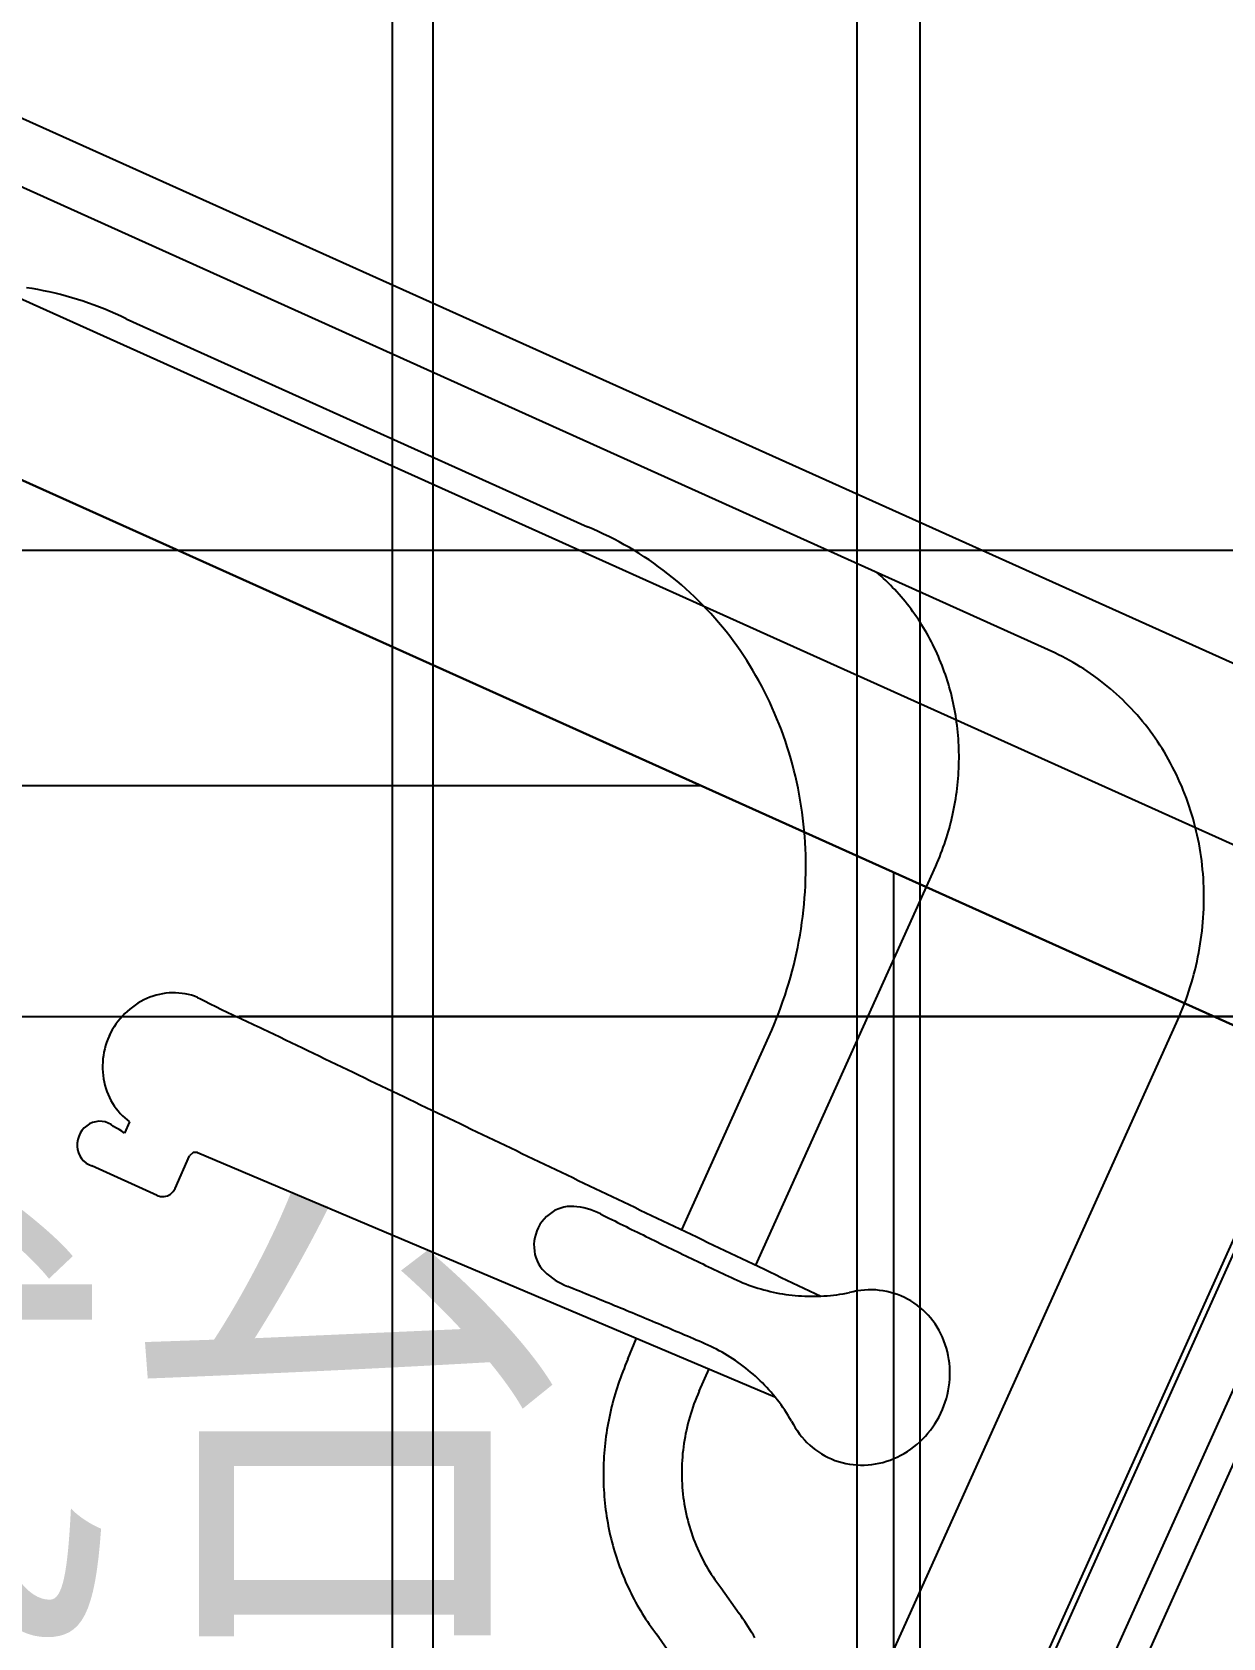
# Model space of a CAD drawing. Header units: metres. Extents: x 10861 to 26950, y 7268 to 22901.
# Drawn here: x 19645 to 20024, y 11164 to 11675 of the extents above; entities that cross this region are included whole.
import ezdxf

# ---------------------------------------------------------------- set-up
doc = ezdxf.new("R2010")
doc.units = ezdxf.units.M

msp = doc.modelspace()

# ---------------------------------------------------------------- linework, layer by layer
at = {"layer": 'GLID'}
for p, q in [((19759.46, 10010), (19759.46, 22205)), ((19759.46, 10010), (19759.46, 22205)), ((19759.46, 10010), (19759.46, 22205)), ((19772.49, 9858.33), (19772.49, 22205)), ((19772.49, 9858.33), (19772.49, 22205)), ((19772.49, 9858.33), (19772.49, 22205)), ((19907.48, 10010), (19907.48, 22205.01)), ((19907.48, 10010), (19907.48, 22205.01)), ((19907.48, 10010), (19907.48, 22205.01)), ((19927.51, 9858.33), (19927.51, 22205.01)), ((19927.51, 9858.33), (19927.51, 22205.01)), ((19927.51, 9858.33), (19927.51, 22205.01)), ((13514.73, 11510), (24358.08, 11510)), ((13514.73, 11510), (24358.08, 11510)), ((13514.73, 11510), (24358.08, 11510)), ((13514.73, 11361.57), (24358.08, 11361.57)), ((13514.73, 11361.57), (24358.08, 11361.57)), ((13514.73, 11361.57), (24358.08, 11361.57))]:
    msp.add_line(p, q, dxfattribs=at)
at = {"layer": 'カタログ部品(厨房設備)_2F'}
for p, q in [((19734.56, 10640.84), (20658.74, 12692.06)), ((19752.16, 10632.69), (20676.97, 12683.84)), ((19970.38, 11477.33), (19630.87, 11630.41)), ((19644.74, 11593.31), (19642.9, 11593.61)), ((19646.57, 11592.99), (19644.74, 11593.31)), ((19648.4, 11592.64), (19646.57, 11592.99)), ((19650.22, 11592.25), (19648.4, 11592.64)), ((19652.03, 11591.84), (19650.22, 11592.25)), ((19653.83, 11591.39), (19652.03, 11591.84)), ((19655.63, 11590.91), (19653.83, 11591.39)), ((19657.41, 11590.41), (19655.63, 11590.91)), ((19659.19, 11589.87), (19657.41, 11590.41)), ((19660.95, 11589.3), (19659.19, 11589.87)), ((19662.71, 11588.7), (19660.95, 11589.3)), ((19664.45, 11588.08), (19662.71, 11588.7)), ((19666.19, 11587.42), (19664.45, 11588.08)), ((19667.91, 11586.73), (19666.19, 11587.42)), ((19669.62, 11586.01), (19667.91, 11586.73)), ((19671.32, 11585.27), (19669.62, 11586.01)), ((19673, 11584.49), (19671.32, 11585.27)), ((19674.67, 11583.69), (19673, 11584.49)), ((19674.67, 11583.69), (19821.64, 11517.43)), ((19823.35, 11516.71), (19821.64, 11517.43)), ((19825.04, 11515.96), (19823.35, 11516.71)), ((19826.72, 11515.18), (19825.04, 11515.96)), ((19828.39, 11514.37), (19826.72, 11515.18)), ((19830.05, 11513.54), (19828.39, 11514.37)), ((19831.69, 11512.67), (19830.05, 11513.54)), ((19833.31, 11511.78), (19831.69, 11512.67)), ((19834.93, 11510.86), (19833.31, 11511.78)), ((19836.52, 11509.91), (19834.93, 11510.86)), ((19838.1, 11508.94), (19836.52, 11509.91)), ((19839.66, 11507.94), (19838.1, 11508.94)), ((19841.21, 11506.91), (19839.66, 11507.94)), ((19842.74, 11505.85), (19841.21, 11506.91)), ((19844.25, 11504.77), (19842.74, 11505.85)), ((19845.74, 11503.66), (19844.25, 11504.77)), ((19847.21, 11502.53), (19845.74, 11503.66)), ((19848.67, 11501.37), (19847.21, 11502.53)), ((19850.11, 11500.18), (19848.67, 11501.37)), ((19851.52, 11498.97), (19850.11, 11500.18)), ((19852.92, 11497.74), (19851.52, 11498.97)), ((19914.38, 11502.38), (19913.62, 11503.04)), ((19915.13, 11501.71), (19914.38, 11502.38)), ((19915.87, 11501.03), (19915.13, 11501.71)), ((19916.6, 11500.34), (19915.87, 11501.03)), ((19917.33, 11499.64), (19916.6, 11500.34)), ((19918.04, 11498.93), (19917.33, 11499.64)), ((19918.74, 11498.2), (19918.04, 11498.93)), ((19919.44, 11497.47), (19918.74, 11498.2)), ((19854.3, 11496.48), (19852.92, 11497.74)), ((19855.65, 11495.19), (19854.3, 11496.48)), ((19856.99, 11493.89), (19855.65, 11495.19)), ((19858.3, 11492.56), (19856.99, 11493.89)), ((19920.12, 11496.73), (19919.44, 11497.47)), ((19920.8, 11495.97), (19920.12, 11496.73)), ((19921.46, 11495.21), (19920.8, 11495.97)), ((19922.12, 11494.44), (19921.46, 11495.21)), ((19922.76, 11493.66), (19922.12, 11494.44)), ((19923.39, 11492.86), (19922.76, 11493.66)), ((19859.59, 11491.2), (19858.3, 11492.56)), ((19860.86, 11489.83), (19859.59, 11491.2)), ((19862.11, 11488.43), (19860.86, 11489.83)), ((19863.34, 11487.01), (19862.11, 11488.43)), ((19924.02, 11492.06), (19923.39, 11492.86)), ((19924.63, 11491.25), (19924.02, 11492.06)), ((19925.23, 11490.43), (19924.63, 11491.25)), ((19925.82, 11489.6), (19925.23, 11490.43)), ((19926.4, 11488.77), (19925.82, 11489.6)), ((19926.97, 11487.92), (19926.4, 11488.77)), ((19927.53, 11487.07), (19926.97, 11487.92)), ((19864.54, 11485.57), (19863.34, 11487.01)), ((19865.72, 11484.11), (19864.54, 11485.57)), ((19866.87, 11482.62), (19865.72, 11484.11)), ((19928.08, 11486.21), (19927.53, 11487.07)), ((19928.61, 11485.34), (19928.08, 11486.21)), ((19929.14, 11484.46), (19928.61, 11485.34)), ((19929.65, 11483.57), (19929.14, 11484.46)), ((19930.15, 11482.68), (19929.65, 11483.57)), ((19930.64, 11481.78), (19930.15, 11482.68)), ((19868, 11481.12), (19866.87, 11482.62)), ((19869.11, 11479.6), (19868, 11481.12)), ((19870.2, 11478.05), (19869.11, 11479.6)), ((19871.25, 11476.49), (19870.2, 11478.05)), ((19931.12, 11480.87), (19930.64, 11481.78)), ((19931.58, 11479.96), (19931.12, 11480.87)), ((19932.03, 11479.03), (19931.58, 11479.96)), ((19932.48, 11478.1), (19932.03, 11479.03)), ((19932.9, 11477.17), (19932.48, 11478.1)), ((19872.29, 11474.91), (19871.25, 11476.49)), ((19873.3, 11473.31), (19872.29, 11474.91)), ((19874.28, 11471.69), (19873.3, 11473.31)), ((19933.32, 11476.23), (19932.9, 11477.17)), ((19933.73, 11475.28), (19933.32, 11476.23)), ((19934.12, 11474.32), (19933.73, 11475.28)), ((19934.5, 11473.36), (19934.12, 11474.32)), ((19934.87, 11472.39), (19934.5, 11473.36)), ((19971.57, 11476.76), (19970.38, 11477.33)), ((19972.75, 11476.17), (19971.57, 11476.76)), ((19973.92, 11475.56), (19972.75, 11476.17)), ((19975.08, 11474.93), (19973.92, 11475.56)), ((19976.22, 11474.29), (19975.08, 11474.93)), ((19977.36, 11473.62), (19976.22, 11474.29)), ((19978.49, 11472.93), (19977.36, 11473.62)), ((19979.6, 11472.23), (19978.49, 11472.93)), ((19875.23, 11470.05), (19874.28, 11471.69)), ((19876.17, 11468.4), (19875.23, 11470.05)), ((19877.07, 11466.73), (19876.17, 11468.4)), ((19935.22, 11471.42), (19934.87, 11472.39)), ((19935.56, 11470.44), (19935.22, 11471.42)), ((19935.89, 11469.46), (19935.56, 11470.44)), ((19936.21, 11468.47), (19935.89, 11469.46)), ((19936.52, 11467.48), (19936.21, 11468.47)), ((19936.81, 11466.48), (19936.52, 11467.48)), ((19980.71, 11471.51), (19979.6, 11472.23)), ((19981.8, 11470.77), (19980.71, 11471.51)), ((19982.88, 11470.01), (19981.8, 11470.77)), ((19983.95, 11469.23), (19982.88, 11470.01)), ((19985, 11468.43), (19983.95, 11469.23)), ((19986.05, 11467.62), (19985, 11468.43)), ((19987.08, 11466.79), (19986.05, 11467.62)), ((19877.95, 11465.04), (19877.07, 11466.73)), ((19878.8, 11463.34), (19877.95, 11465.04)), ((19879.62, 11461.62), (19878.8, 11463.34)), ((19937.09, 11465.48), (19936.81, 11466.48)), ((19937.35, 11464.47), (19937.09, 11465.48)), ((19937.6, 11463.46), (19937.35, 11464.47)), ((19937.84, 11462.44), (19937.6, 11463.46)), ((19938.07, 11461.42), (19937.84, 11462.44)), ((19988.09, 11465.94), (19987.08, 11466.79)), ((19989.1, 11465.08), (19988.09, 11465.94)), ((19990.09, 11464.19), (19989.1, 11465.08)), ((19991.06, 11463.3), (19990.09, 11464.19)), ((19992.02, 11462.38), (19991.06, 11463.3)), ((19992.97, 11461.45), (19992.02, 11462.38)), ((19880.42, 11459.89), (19879.62, 11461.62)), ((19881.19, 11458.14), (19880.42, 11459.89)), ((19881.94, 11456.38), (19881.19, 11458.14)), ((19938.28, 11460.4), (19938.07, 11461.42)), ((19938.48, 11459.37), (19938.28, 11460.4)), ((19938.67, 11458.34), (19938.48, 11459.37)), ((19938.85, 11457.31), (19938.67, 11458.34)), ((19939.01, 11456.27), (19938.85, 11457.31)), ((19993.9, 11460.5), (19992.97, 11461.45)), ((19994.82, 11459.54), (19993.9, 11460.5)), ((19995.72, 11458.56), (19994.82, 11459.54)), ((19996.61, 11457.57), (19995.72, 11458.56)), ((19997.48, 11456.56), (19996.61, 11457.57)), ((19882.65, 11454.61), (19881.94, 11456.38)), ((19883.34, 11452.82), (19882.65, 11454.61)), ((19884, 11451.02), (19883.34, 11452.82)), ((19939.15, 11455.23), (19939.01, 11456.27)), ((19939.29, 11454.19), (19939.15, 11455.23)), ((19939.41, 11453.14), (19939.29, 11454.19)), ((19939.52, 11452.1), (19939.41, 11453.14)), ((19939.61, 11451.05), (19939.52, 11452.1)), ((19998.33, 11455.53), (19997.48, 11456.56)), ((19999.17, 11454.49), (19998.33, 11455.53)), ((19999.99, 11453.44), (19999.17, 11454.49)), ((20000.8, 11452.37), (19999.99, 11453.44)), ((20001.59, 11451.29), (20000.8, 11452.37)), ((19884.63, 11449.2), (19884, 11451.02)), ((19885.23, 11447.38), (19884.63, 11449.2)), ((19885.8, 11445.54), (19885.23, 11447.38)), ((19939.69, 11450), (19939.61, 11451.05)), ((19939.76, 11448.94), (19939.69, 11450)), ((19939.81, 11447.89), (19939.76, 11448.94)), ((19939.85, 11446.83), (19939.81, 11447.89)), ((20002.36, 11450.2), (20001.59, 11451.29)), ((20003.12, 11449.09), (20002.36, 11450.2)), ((20003.86, 11447.97), (20003.12, 11449.09)), ((20004.58, 11446.84), (20003.86, 11447.97)), ((19886.35, 11443.69), (19885.8, 11445.54)), ((19886.86, 11441.83), (19886.35, 11443.69)), ((19887.35, 11439.97), (19886.86, 11441.83)), ((19939.88, 11445.78), (19939.85, 11446.83)), ((19939.86, 11441.54), (19939.88, 11442.6)), ((19939.9, 11444.72), (19939.88, 11445.78)), ((19939.88, 11442.6), (19939.9, 11443.66)), ((19939.9, 11443.66), (19939.9, 11444.72)), ((20005.29, 11445.69), (20004.58, 11446.84)), ((20005.97, 11444.53), (20005.29, 11445.69)), ((20006.64, 11443.36), (20005.97, 11444.53)), ((20007.29, 11442.18), (20006.64, 11443.36)), ((20007.93, 11440.99), (20007.29, 11442.18)), ((19887.81, 11438.09), (19887.35, 11439.97)), ((19888.24, 11436.2), (19887.81, 11438.09)), ((19939.52, 11436.24), (19939.62, 11437.3)), ((19939.62, 11437.3), (19939.7, 11438.36)), ((19939.7, 11438.36), (19939.76, 11439.42)), ((19939.76, 11439.42), (19939.82, 11440.48)), ((19939.82, 11440.48), (19939.86, 11441.54)), ((20008.54, 11439.78), (20007.93, 11440.99)), ((20009.14, 11438.57), (20008.54, 11439.78)), ((20009.71, 11437.34), (20009.14, 11438.57)), ((20010.27, 11436.11), (20009.71, 11437.34)), ((19888.64, 11434.31), (19888.24, 11436.2)), ((19889.01, 11432.4), (19888.64, 11434.31)), ((19889.35, 11430.49), (19889.01, 11432.4)), ((19938.86, 11430.96), (19939.02, 11432.01)), ((19939.02, 11432.01), (19939.16, 11433.07)), ((19939.16, 11433.07), (19939.3, 11434.12)), ((19939.3, 11434.12), (19939.42, 11435.18)), ((19939.42, 11435.18), (19939.52, 11436.24)), ((20010.81, 11434.86), (20010.27, 11436.11)), ((20011.33, 11433.6), (20010.81, 11434.86)), ((20011.84, 11432.34), (20011.33, 11433.6)), ((20012.32, 11431.07), (20011.84, 11432.34)), ((19889.66, 11428.57), (19889.35, 11430.49)), ((19889.94, 11426.65), (19889.66, 11428.57)), ((19890.19, 11424.72), (19889.94, 11426.65)), ((19937.86, 11425.71), (19938.09, 11426.76)), ((19938.09, 11426.76), (19938.3, 11427.8)), ((19938.3, 11427.8), (19938.5, 11428.85)), ((19938.5, 11428.85), (19938.69, 11429.9)), ((19938.69, 11429.9), (19938.86, 11430.96)), ((20012.78, 11429.78), (20012.32, 11431.07)), ((20013.23, 11428.49), (20012.78, 11429.78)), ((20013.65, 11427.19), (20013.23, 11428.49)), ((20014.05, 11425.89), (20013.65, 11427.19)), ((19890.41, 11422.78), (19890.19, 11424.72)), ((19890.61, 11420.84), (19890.41, 11422.78)), ((19936.54, 11420.53), (19936.83, 11421.56)), ((19936.83, 11421.56), (19937.11, 11422.59)), ((19937.11, 11422.59), (19937.37, 11423.63)), ((19937.37, 11423.63), (19937.62, 11424.67)), ((19937.62, 11424.67), (19937.86, 11425.71)), ((20014.44, 11424.57), (20014.05, 11425.89)), ((20014.8, 11423.25), (20014.44, 11424.57)), ((20015.15, 11421.92), (20014.8, 11423.25)), ((20015.47, 11420.59), (20015.15, 11421.92)), ((19890.77, 11418.9), (19890.61, 11420.84)), ((19890.9, 11416.95), (19890.77, 11418.9)), ((19891, 11414.99), (19890.9, 11416.95)), ((19934.89, 11415.43), (19935.25, 11416.45)), ((19935.25, 11416.45), (19935.59, 11417.46)), ((19935.59, 11417.46), (19935.92, 11418.48)), ((19935.92, 11418.48), (19936.24, 11419.5)), ((19936.24, 11419.5), (19936.54, 11420.53)), ((20015.78, 11419.25), (20015.47, 11420.59)), ((20016.06, 11417.9), (20015.78, 11419.25)), ((20016.33, 11416.55), (20016.06, 11417.9)), ((20016.57, 11415.19), (20016.33, 11416.55)), ((19891.07, 11413.04), (19891, 11414.99)), ((19891.12, 11411.08), (19891.07, 11413.04)), ((19932.94, 11410.45), (19933.35, 11411.43)), ((19933.35, 11411.43), (19933.76, 11412.43)), ((19933.76, 11412.43), (19934.15, 11413.43)), ((19934.15, 11413.43), (19934.53, 11414.43)), ((19934.53, 11414.43), (19934.89, 11415.43)), ((20016.8, 11413.83), (20016.57, 11415.19)), ((20017, 11412.46), (20016.8, 11413.83)), ((20017.18, 11411.09), (20017, 11412.46)), ((19875.21, 11282.38), (19932.51, 11409.46)), ((19891.06, 11405.19), (19891.11, 11407.15)), ((19891.11, 11407.15), (19891.13, 11409.12)), ((19891.13, 11409.12), (19891.12, 11411.08)), ((19932.51, 11409.46), (19932.94, 11410.45)), ((20017.35, 11409.71), (20017.18, 11411.09)), ((20017.49, 11408.33), (20017.35, 11409.71)), ((20017.61, 11406.95), (20017.49, 11408.33)), ((20017.71, 11405.57), (20017.61, 11406.95)), ((19890.74, 11399.3), (19890.87, 11401.26)), ((19890.87, 11401.26), (19890.98, 11403.22)), ((19890.98, 11403.22), (19891.06, 11405.19)), ((20017.79, 11404.18), (20017.71, 11405.57)), ((20017.85, 11402.79), (20017.79, 11404.18)), ((20017.89, 11401.4), (20017.85, 11402.79)), ((20017.91, 11400), (20017.89, 11401.4)), ((19890.37, 11395.37), (19890.57, 11397.33)), ((19890.57, 11397.33), (19890.74, 11399.3)), ((20017.77, 11394.42), (20017.84, 11395.82)), ((20017.84, 11395.82), (20017.88, 11397.21)), ((20017.88, 11397.21), (20017.9, 11398.61)), ((20017.9, 11398.61), (20017.91, 11400)), ((19889.59, 11389.5), (19889.88, 11391.45)), ((19889.88, 11391.45), (19890.14, 11393.41)), ((19890.14, 11393.41), (19890.37, 11395.37)), ((20017.45, 11390.23), (20017.58, 11391.63)), ((20017.58, 11391.63), (20017.69, 11393.03)), ((20017.69, 11393.03), (20017.77, 11394.42)), ((19888.55, 11383.66), (19888.93, 11385.6)), ((19888.93, 11385.6), (19889.28, 11387.55)), ((19889.28, 11387.55), (19889.59, 11389.5)), ((20016.74, 11384.67), (20016.95, 11386.06)), ((20016.95, 11386.06), (20017.14, 11387.45)), ((20017.14, 11387.45), (20017.31, 11388.84)), ((20017.31, 11388.84), (20017.45, 11390.23)), ((19887.71, 11379.79), (19888.15, 11381.72)), ((19888.15, 11381.72), (19888.55, 11383.66)), ((20015.7, 11379.14), (20015.99, 11380.52)), ((20015.99, 11380.52), (20016.26, 11381.9)), ((20016.26, 11381.9), (20016.51, 11383.28)), ((20016.51, 11383.28), (20016.74, 11384.67)), ((19886.23, 11374.03), (19886.75, 11375.95)), ((19886.75, 11375.95), (19887.25, 11377.86)), ((19887.25, 11377.86), (19887.71, 11379.79)), ((20014.71, 11375.04), (20015.06, 11376.4)), ((20015.06, 11376.4), (20015.39, 11377.77)), ((20015.39, 11377.77), (20015.7, 11379.14)), ((19884.49, 11368.34), (19885.1, 11370.23)), ((19885.1, 11370.23), (19885.68, 11372.13)), ((19885.68, 11372.13), (19886.23, 11374.03)), ((20013.12, 11369.63), (20013.54, 11370.97)), ((20013.54, 11370.97), (20013.95, 11372.32)), ((20013.95, 11372.32), (20014.34, 11373.68)), ((20014.34, 11373.68), (20014.71, 11375.04)), ((19677.54, 11365.21), (19676.67, 11364.59)), ((19678.44, 11365.8), (19677.54, 11365.21)), ((19679.36, 11366.34), (19678.44, 11365.8)), ((19680.31, 11366.83), (19679.36, 11366.34)), ((19681.27, 11367.28), (19680.31, 11366.83)), ((19682.25, 11367.68), (19681.27, 11367.28)), ((19683.24, 11368.03), (19682.25, 11367.68)), ((19684.25, 11368.34), (19683.24, 11368.03)), ((19685.26, 11368.59), (19684.25, 11368.34)), ((19686.29, 11368.79), (19685.26, 11368.59)), ((19687.32, 11368.95), (19686.29, 11368.79)), ((19688.35, 11369.05), (19687.32, 11368.95)), ((19689.39, 11369.1), (19688.35, 11369.05)), ((19690.42, 11369.1), (19689.39, 11369.1)), ((19691.45, 11369.04), (19690.42, 11369.1)), ((19692.47, 11368.94), (19691.45, 11369.04)), ((19693.48, 11368.78), (19692.47, 11368.94)), ((19694.49, 11368.58), (19693.48, 11368.78)), ((19695.48, 11368.32), (19694.49, 11368.58)), ((19696.45, 11368.01), (19695.48, 11368.32)), ((19697.41, 11367.66), (19696.45, 11368.01)), ((19697.41, 11367.66), (19698.31, 11367.2)), ((19698.31, 11367.2), (19699.2, 11366.75)), ((19699.2, 11366.75), (19700.1, 11366.3)), ((19700.1, 11366.3), (19701, 11365.84)), ((19701, 11365.84), (19701.9, 11365.4)), ((19701.9, 11365.4), (19702.8, 11364.95)), ((19883.19, 11364.59), (19883.85, 11366.46)), ((19883.85, 11366.46), (19884.49, 11368.34)), ((20011.2, 11364.32), (20011.71, 11365.64)), ((20011.71, 11365.64), (20012.2, 11366.96)), ((20012.2, 11366.96), (20012.67, 11368.29)), ((20012.67, 11368.29), (20013.12, 11369.63)), ((19672.07, 11360.02), (19671.43, 11359.14)), ((19672.75, 11360.87), (19672.07, 11360.02)), ((19673.47, 11361.69), (19672.75, 11360.87)), ((19674.22, 11362.47), (19673.47, 11361.69)), ((19675.01, 11363.21), (19674.22, 11362.47)), ((19675.82, 11363.92), (19675.01, 11363.21)), ((19676.67, 11364.59), (19675.82, 11363.92)), ((19702.8, 11364.95), (19703.7, 11364.5)), ((19703.7, 11364.5), (19704.6, 11364.06)), ((19704.6, 11364.06), (19705.51, 11363.62)), ((19705.51, 11363.62), (19706.41, 11363.18)), ((19706.41, 11363.18), (19707.31, 11362.74)), ((19707.31, 11362.74), (19708.22, 11362.31)), ((19708.22, 11362.31), (19709.13, 11361.87)), ((19709.13, 11361.87), (19710.03, 11361.44)), ((19710.03, 11361.44), (19710.94, 11361.01)), ((19710.94, 11361.01), (19711.85, 11360.58)), ((19711.85, 11360.58), (19712.76, 11360.16)), ((19712.76, 11360.16), (19713.67, 11359.73)), ((19775.36, 10840.99), (20010.13, 11361.71)), ((19881.03, 11359.04), (19881.77, 11360.88)), ((19881.77, 11360.88), (19882.5, 11362.73)), ((19882.5, 11362.73), (19883.19, 11364.59)), ((20010.13, 11361.71), (20010.68, 11363.01)), ((20010.68, 11363.01), (20011.2, 11364.32)), ((19669.26, 11355.35), (19668.84, 11354.35)), ((19669.12, 11355.41), (19669.11, 11355.42)), ((19669.73, 11356.33), (19669.26, 11355.35)), ((19670.26, 11357.29), (19669.73, 11356.33)), ((19670.82, 11358.23), (19670.26, 11357.29)), ((19671.43, 11359.14), (19670.82, 11358.23)), ((19713.67, 11359.73), (19714.59, 11359.31)), ((19714.59, 11359.31), (19715.5, 11358.89)), ((19715.5, 11358.89), (19716.41, 11358.47)), ((19716.41, 11358.47), (19717.33, 11358.05)), ((19717.33, 11358.05), (19718.24, 11357.64)), ((19718.24, 11357.64), (19720.04, 11356.78)), ((19720.04, 11356.78), (19721.83, 11355.91)), ((19721.83, 11355.91), (19723.62, 11355.05)), ((19723.62, 11355.05), (19725.41, 11354.18)), ((19851.59, 11293.65), (19880.25, 11357.21)), ((19880.25, 11357.21), (19881.03, 11359.04)), ((19667.63, 11350.23), (19667.44, 11349.17)), ((19667.86, 11351.28), (19667.63, 11350.23)), ((19668.14, 11352.32), (19667.86, 11351.28)), ((19668.47, 11353.34), (19668.14, 11352.32)), ((19668.84, 11354.35), (19668.47, 11353.34)), ((19725.41, 11354.18), (19727.21, 11353.32)), ((19727.21, 11353.32), (19729, 11352.46)), ((19729, 11352.46), (19730.79, 11351.6)), ((19730.79, 11351.6), (19732.58, 11350.73)), ((19732.58, 11350.73), (19734.38, 11349.87)), ((19734.38, 11349.87), (19736.17, 11349.01)), ((19667.21, 11347.04), (19667.17, 11345.98)), ((19667.17, 11345.98), (19667.18, 11344.91)), ((19667.18, 11344.91), (19667.23, 11343.85)), ((19667.3, 11348.11), (19667.21, 11347.04)), ((19667.44, 11349.17), (19667.3, 11348.11)), ((19736.17, 11349.01), (19737.96, 11348.14)), ((19737.96, 11348.14), (19739.75, 11347.28)), ((19739.75, 11347.28), (19741.55, 11346.42)), ((19741.55, 11346.42), (19743.34, 11345.56)), ((19743.34, 11345.56), (19745.13, 11344.69)), ((19745.13, 11344.69), (19746.93, 11343.83)), ((19667.23, 11343.85), (19667.33, 11342.8)), ((19667.33, 11342.8), (19667.48, 11341.75)), ((19667.48, 11341.75), (19667.68, 11340.72)), ((19667.68, 11340.72), (19667.92, 11339.7)), ((19667.92, 11339.7), (19668.21, 11338.69)), ((19746.93, 11343.83), (19748.72, 11342.97)), ((19748.72, 11342.97), (19750.51, 11342.11)), ((19750.51, 11342.11), (19752.3, 11341.24)), ((19752.3, 11341.24), (19754.1, 11340.38)), ((19754.1, 11340.38), (19755.89, 11339.52)), ((19668.21, 11338.69), (19668.55, 11337.7)), ((19668.55, 11337.7), (19668.93, 11336.74)), ((19668.93, 11336.74), (19669.36, 11335.79)), ((19669.36, 11335.79), (19669.83, 11334.87)), ((19669.83, 11334.87), (19670.34, 11333.98)), ((19755.89, 11339.52), (19757.68, 11338.66)), ((19757.68, 11338.66), (19759.48, 11337.8)), ((19759.48, 11337.8), (19761.27, 11336.94)), ((19761.27, 11336.94), (19763.06, 11336.07)), ((19763.06, 11336.07), (19764.86, 11335.21)), ((19764.86, 11335.21), (19766.65, 11334.35)), ((19670.34, 11333.98), (19670.89, 11333.12)), ((19670.89, 11333.12), (19671.49, 11332.28)), ((19671.49, 11332.28), (19672.12, 11331.48)), ((19672.12, 11331.48), (19672.79, 11330.71)), ((19672.79, 11330.71), (19673.49, 11329.98)), ((19673.49, 11329.98), (19674.23, 11329.29)), ((19766.65, 11334.35), (19768.44, 11333.49)), ((19768.44, 11333.49), (19770.24, 11332.63)), ((19770.24, 11332.63), (19772.03, 11331.77)), ((19772.03, 11331.77), (19773.82, 11330.91)), ((19773.82, 11330.91), (19775.62, 11330.04)), ((19775.62, 11330.04), (19777.41, 11329.18)), ((19660.03, 11324.38), (19659.57, 11323.39)), ((19660.62, 11325.28), (19660.03, 11324.38)), ((19661.33, 11326.1), (19660.62, 11325.28)), ((19662.14, 11326.8), (19661.33, 11326.1)), ((19663.03, 11327.37), (19662.14, 11326.8)), ((19663.99, 11327.8), (19663.03, 11327.37)), ((19664.99, 11328.08), (19663.99, 11327.8)), ((19666.01, 11328.21), (19664.99, 11328.08)), ((19667.03, 11328.17), (19666.01, 11328.21)), ((19668.03, 11327.98), (19667.03, 11328.17)), ((19668.98, 11327.64), (19668.03, 11327.98)), ((19669.87, 11327.14), (19668.98, 11327.64)), ((19670.67, 11326.51), (19669.87, 11327.14)), ((19671.59, 11326.06), (19670.67, 11326.51)), ((19672.48, 11325.56), (19671.59, 11326.06)), ((19673.34, 11325.01), (19672.48, 11325.56)), ((19674.18, 11324.42), (19673.34, 11325.01)), ((19675.8, 11328.02), (19674.18, 11324.42)), ((19674.23, 11329.29), (19675, 11328.63)), ((19675, 11328.63), (19675.8, 11328.02)), ((19777.41, 11329.18), (19779.2, 11328.32)), ((19779.2, 11328.32), (19781, 11327.46)), ((19781, 11327.46), (19782.79, 11326.6)), ((19782.79, 11326.6), (19784.59, 11325.74)), ((19784.59, 11325.74), (19786.38, 11324.88)), ((19786.38, 11324.88), (19788.17, 11324.02)), ((19659.08, 11321.29), (19659.06, 11320.22)), ((19659.06, 11320.22), (19659.19, 11319.17)), ((19659.25, 11322.36), (19659.08, 11321.29)), ((19659.19, 11319.17), (19659.47, 11318.15)), ((19659.57, 11323.39), (19659.25, 11322.36)), ((19788.17, 11324.02), (19789.97, 11323.16)), ((19789.97, 11323.16), (19791.76, 11322.3)), ((19791.76, 11322.3), (19793.55, 11321.44)), ((19793.55, 11321.44), (19795.35, 11320.58)), ((19795.35, 11320.58), (19797.14, 11319.72)), ((19797.14, 11319.72), (19798.94, 11318.86)), ((19659.47, 11318.15), (19659.9, 11317.2)), ((19659.9, 11317.2), (19660.45, 11316.33)), ((19660.45, 11316.33), (19661.13, 11315.56)), ((19661.13, 11315.56), (19661.91, 11314.92)), ((19661.91, 11314.92), (19662.79, 11314.41)), ((19662.79, 11314.41), (19663.73, 11314.04)), ((19684.61, 11304.62), (19663.73, 11314.04)), ((19690.24, 11306.84), (19694.91, 11317.18)), ((19696, 11318.24), (19694.91, 11317.18)), ((19697.44, 11318.23), (19696, 11318.24)), ((19697.44, 11318.24), (19881.25, 11240.5)), ((19798.94, 11318.86), (19800.73, 11318)), ((19800.73, 11318), (19802.52, 11317.14)), ((19802.52, 11317.14), (19804.32, 11316.28)), ((19804.32, 11316.28), (19806.11, 11315.42)), ((19806.11, 11315.42), (19807.91, 11314.56)), ((19807.91, 11314.56), (19809.7, 11313.7)), ((19672.09, 11310.27), (19672.18, 11310.22)), ((19809.7, 11313.7), (19811.5, 11312.84)), ((19811.5, 11312.84), (19813.29, 11311.98)), ((19813.29, 11311.98), (19815.08, 11311.12)), ((19815.08, 11311.12), (19816.88, 11310.26)), ((19816.88, 11310.26), (19818.67, 11309.4)), ((19818.67, 11309.4), (19820.47, 11308.54)), ((19684.61, 11304.62), (19685.64, 11304.26)), ((19685.64, 11304.26), (19686.74, 11304.21)), ((19686.74, 11304.21), (19687.83, 11304.47)), ((19687.83, 11304.47), (19688.82, 11305.03)), ((19688.82, 11305.03), (19689.64, 11305.84)), ((19689.64, 11305.84), (19690.24, 11306.84)), ((19820.47, 11308.54), (19822.26, 11307.68)), ((19822.26, 11307.68), (19824.06, 11306.82)), ((19824.06, 11306.82), (19825.85, 11305.96)), ((19825.85, 11305.96), (19827.65, 11305.11)), ((19827.65, 11305.11), (19829.44, 11304.25)), ((19829.44, 11304.25), (19831.24, 11303.39)), ((19810.21, 11299.19), (19809.34, 11298.56)), ((19811.14, 11299.75), (19810.21, 11299.19)), ((19812.1, 11300.21), (19811.14, 11299.75)), ((19813.09, 11300.58), (19812.1, 11300.21)), ((19814.11, 11300.86), (19813.09, 11300.58)), ((19815.15, 11301.04), (19814.11, 11300.86)), ((19816.19, 11301.12), (19815.15, 11301.04)), ((19817.23, 11301.11), (19816.19, 11301.12)), ((19818.25, 11300.99), (19817.23, 11301.11)), ((19819.37, 11300.82), (19818.25, 11300.99)), ((19820.47, 11300.6), (19819.37, 11300.82)), ((19821.56, 11300.32), (19820.47, 11300.6)), ((19822.63, 11299.99), (19821.56, 11300.32)), ((19823.69, 11299.61), (19822.63, 11299.99)), ((19824.73, 11299.19), (19823.69, 11299.61)), ((19825.74, 11298.71), (19824.73, 11299.19)), ((19825.74, 11298.71), (19826.64, 11298.26)), ((19831.24, 11303.39), (19833.03, 11302.53)), ((19833.03, 11302.53), (19834.82, 11301.67)), ((19834.82, 11301.67), (19836.62, 11300.81)), ((19836.62, 11300.81), (19838.41, 11299.95)), ((19838.41, 11299.95), (19840.21, 11299.1)), ((19840.21, 11299.1), (19842, 11298.24)), ((19805.92, 11294.33), (19805.47, 11293.33)), ((19806.46, 11295.29), (19805.92, 11294.33)), ((19807.07, 11296.2), (19806.46, 11295.29)), ((19807.76, 11297.06), (19807.07, 11296.2)), ((19808.52, 11297.84), (19807.76, 11297.06)), ((19809.34, 11298.56), (19808.52, 11297.84)), ((19826.64, 11298.26), (19827.54, 11297.81)), ((19827.54, 11297.81), (19828.44, 11297.36)), ((19828.44, 11297.36), (19829.34, 11296.91)), ((19829.34, 11296.91), (19830.25, 11296.46)), ((19830.25, 11296.46), (19831.15, 11296.01)), ((19831.15, 11296.01), (19832.05, 11295.56)), ((19832.05, 11295.56), (19832.95, 11295.12)), ((19832.95, 11295.12), (19833.86, 11294.67)), ((19833.86, 11294.67), (19834.76, 11294.22)), ((19834.76, 11294.22), (19835.66, 11293.78)), ((19835.66, 11293.78), (19836.56, 11293.33)), ((19842, 11298.24), (19843.8, 11297.38)), ((19843.8, 11297.38), (19845.59, 11296.52)), ((19845.59, 11296.52), (19847.39, 11295.66)), ((19847.39, 11295.66), (19849.18, 11294.81)), ((19849.18, 11294.81), (19850.98, 11293.95)), ((19850.98, 11293.95), (19852.77, 11293.09)), ((19804.65, 11290.15), (19804.56, 11289.06)), ((19804.56, 11289.06), (19804.57, 11287.97)), ((19804.83, 11291.23), (19804.65, 11290.15)), ((19805.1, 11292.29), (19804.83, 11291.23)), ((19805.47, 11293.33), (19805.1, 11292.29)), ((19836.56, 11293.33), (19837.47, 11292.89)), ((19837.47, 11292.89), (19838.37, 11292.44)), ((19838.37, 11292.44), (19839.28, 11292)), ((19839.28, 11292), (19840.18, 11291.55)), ((19840.18, 11291.55), (19841.09, 11291.11)), ((19841.09, 11291.11), (19841.99, 11290.67)), ((19841.99, 11290.67), (19842.89, 11290.22)), ((19842.89, 11290.22), (19843.8, 11289.78)), ((19843.8, 11289.78), (19844.71, 11289.34)), ((19844.71, 11289.34), (19845.61, 11288.9)), ((19845.61, 11288.9), (19846.52, 11288.46)), ((19846.52, 11288.46), (19847.42, 11288.02)), ((19852.77, 11293.09), (19854.57, 11292.23)), ((19854.57, 11292.23), (19856.36, 11291.38)), ((19856.36, 11291.38), (19858.16, 11290.52)), ((19858.16, 11290.52), (19859.95, 11289.66)), ((19859.95, 11289.66), (19861.75, 11288.8)), ((19861.75, 11288.8), (19863.55, 11287.95)), ((19804.57, 11287.97), (19804.67, 11286.89)), ((19804.67, 11286.89), (19804.86, 11285.83)), ((19804.86, 11285.83), (19805.15, 11284.8)), ((19805.15, 11284.8), (19805.53, 11283.81)), ((19805.53, 11283.81), (19806, 11282.86)), ((19847.42, 11288.02), (19848.33, 11287.58)), ((19848.33, 11287.58), (19849.24, 11287.14)), ((19849.24, 11287.14), (19850.14, 11286.7)), ((19850.14, 11286.7), (19851.05, 11286.27)), ((19851.05, 11286.27), (19851.96, 11285.83)), ((19851.96, 11285.83), (19852.86, 11285.39)), ((19852.86, 11285.39), (19853.77, 11284.95)), ((19853.77, 11284.95), (19854.68, 11284.52)), ((19854.68, 11284.52), (19855.59, 11284.08)), ((19855.59, 11284.08), (19856.5, 11283.65)), ((19856.5, 11283.65), (19857.4, 11283.21)), ((19863.55, 11287.95), (19865.34, 11287.09)), ((19865.34, 11287.09), (19867.14, 11286.23)), ((19867.14, 11286.23), (19868.93, 11285.37)), ((19868.93, 11285.37), (19870.73, 11284.52)), ((19870.73, 11284.52), (19872.52, 11283.66)), ((19872.52, 11283.66), (19874.32, 11282.8)), ((19806, 11282.86), (19806.55, 11281.97)), ((19806.55, 11281.97), (19807.18, 11281.14)), ((19807.18, 11281.14), (19807.88, 11280.37)), ((19807.88, 11280.37), (19808.65, 11279.68)), ((19808.65, 11279.68), (19809.51, 11278.96)), ((19809.51, 11278.96), (19810.41, 11278.28)), ((19810.41, 11278.28), (19811.34, 11277.64)), ((19857.4, 11283.21), (19858.31, 11282.78)), ((19858.31, 11282.78), (19859.22, 11282.34)), ((19859.22, 11282.34), (19860.13, 11281.91)), ((19860.13, 11281.91), (19861.04, 11281.48)), ((19861.04, 11281.48), (19861.95, 11281.05)), ((19861.95, 11281.05), (19862.86, 11280.61)), ((19862.86, 11280.61), (19863.77, 11280.18)), ((19863.77, 11280.18), (19864.68, 11279.75)), ((19864.68, 11279.75), (19865.59, 11279.32)), ((19865.59, 11279.32), (19866.5, 11278.89)), ((19866.5, 11278.89), (19867.41, 11278.46)), ((19867.41, 11278.46), (19868.32, 11278.03)), ((19874.32, 11282.8), (19876.11, 11281.95)), ((19876.11, 11281.95), (19877.91, 11281.09)), ((19877.91, 11281.09), (19879.71, 11280.23)), ((19879.71, 11280.23), (19881.5, 11279.38)), ((19881.5, 11279.38), (19883.3, 11278.52)), ((19883.3, 11278.52), (19885.09, 11277.67)), ((19811.34, 11277.64), (19812.29, 11277.06)), ((19812.29, 11277.06), (19813.27, 11276.52)), ((19813.27, 11276.52), (19814.28, 11276.02)), ((19814.28, 11276.02), (19815.31, 11275.58)), ((19816.25, 11275.2), (19815.31, 11275.58)), ((19817.18, 11274.82), (19816.25, 11275.2)), ((19818.11, 11274.45), (19817.18, 11274.82)), ((19819.05, 11274.07), (19818.11, 11274.45)), ((19819.98, 11273.69), (19819.05, 11274.07)), ((19820.91, 11273.31), (19819.98, 11273.69)), ((19821.85, 11272.93), (19820.91, 11273.31)), ((19868.32, 11278.03), (19869.24, 11277.61)), ((19869.24, 11277.61), (19870.16, 11277.2)), ((19870.16, 11277.2), (19871.09, 11276.81)), ((19871.09, 11276.81), (19872.03, 11276.44)), ((19872.03, 11276.44), (19872.97, 11276.08)), ((19872.97, 11276.08), (19873.92, 11275.74)), ((19873.92, 11275.74), (19874.88, 11275.41)), ((19874.88, 11275.41), (19875.84, 11275.1)), ((19875.84, 11275.1), (19876.81, 11274.81)), ((19876.81, 11274.81), (19877.78, 11274.54)), ((19877.78, 11274.54), (19878.76, 11274.28)), ((19878.76, 11274.28), (19879.74, 11274.04)), ((19879.74, 11274.04), (19880.72, 11273.81)), ((19880.72, 11273.81), (19881.72, 11273.61)), ((19881.72, 11273.61), (19882.71, 11273.42)), ((19882.71, 11273.42), (19883.71, 11273.25)), ((19883.71, 11273.25), (19884.71, 11273.09)), ((19884.71, 11273.09), (19885.71, 11272.95)), ((19885.09, 11277.67), (19886.89, 11276.81)), ((19886.89, 11276.81), (19888.68, 11275.95)), ((19888.68, 11275.95), (19890.48, 11275.1)), ((19890.48, 11275.1), (19892.28, 11274.24)), ((19892.28, 11274.24), (19894.07, 11273.38)), ((19894.07, 11273.38), (19895.87, 11272.53)), ((19900.98, 11272.99), (19902, 11273.13)), ((19902, 11273.13), (19903.01, 11273.29)), ((19903.01, 11273.29), (19904.03, 11273.46)), ((19904.03, 11273.46), (19905.04, 11273.66)), ((19906.22, 11273.94), (19905.04, 11273.66)), ((19907.4, 11274.17), (19906.22, 11273.94)), ((19908.59, 11274.35), (19907.4, 11274.17)), ((19909.79, 11274.47), (19908.59, 11274.35)), ((19910.99, 11274.53), (19909.79, 11274.47)), ((19912.18, 11274.54), (19910.99, 11274.53)), ((19913.37, 11274.49), (19912.18, 11274.54)), ((19914.56, 11274.38), (19913.37, 11274.49)), ((19915.73, 11274.22), (19914.56, 11274.38)), ((19916.9, 11274.01), (19915.73, 11274.22)), ((19918.05, 11273.74), (19916.9, 11274.01)), ((19919.19, 11273.41), (19918.05, 11273.74)), ((19920.31, 11273.03), (19919.19, 11273.41)), ((19822.78, 11272.55), (19821.85, 11272.93)), ((19823.71, 11272.17), (19822.78, 11272.55)), ((19824.64, 11271.79), (19823.71, 11272.17)), ((19825.58, 11271.41), (19824.64, 11271.79)), ((19826.51, 11271.03), (19825.58, 11271.41)), ((19827.44, 11270.64), (19826.51, 11271.03)), ((19828.37, 11270.26), (19827.44, 11270.64)), ((19829.3, 11269.88), (19828.37, 11270.26)), ((19830.23, 11269.49), (19829.3, 11269.88)), ((19831.17, 11269.11), (19830.23, 11269.49)), ((19832.1, 11268.72), (19831.17, 11269.11)), ((19833.03, 11268.34), (19832.1, 11268.72)), ((19833.96, 11267.95), (19833.03, 11268.34)), ((19834.89, 11267.57), (19833.96, 11267.95)), ((19885.71, 11272.95), (19886.72, 11272.83)), ((19886.72, 11272.83), (19887.73, 11272.73)), ((19887.73, 11272.73), (19888.74, 11272.65)), ((19888.74, 11272.65), (19889.76, 11272.58)), ((19889.76, 11272.58), (19890.78, 11272.53)), ((19890.78, 11272.53), (19891.79, 11272.5)), ((19891.79, 11272.5), (19892.81, 11272.48)), ((19892.81, 11272.48), (19893.83, 11272.48)), ((19893.83, 11272.48), (19894.85, 11272.5)), ((19894.85, 11272.5), (19895.87, 11272.54)), ((19895.87, 11272.54), (19896.9, 11272.59)), ((19896.9, 11272.59), (19897.92, 11272.67)), ((19897.92, 11272.67), (19898.94, 11272.75)), ((19898.94, 11272.75), (19899.96, 11272.86)), ((19899.96, 11272.86), (19900.98, 11272.99)), ((19921.41, 11272.6), (19920.31, 11273.03)), ((19922.49, 11272.11), (19921.41, 11272.6)), ((19923.54, 11271.57), (19922.49, 11272.11)), ((19924.57, 11270.99), (19923.54, 11271.57)), ((19925.56, 11270.35), (19924.57, 11270.99)), ((19926.53, 11269.67), (19925.56, 11270.35)), ((19927.47, 11268.94), (19926.53, 11269.67)), ((19928.37, 11268.16), (19927.47, 11268.94)), ((19929.23, 11267.34), (19928.37, 11268.16)), ((19835.82, 11267.18), (19834.89, 11267.57)), ((19836.75, 11266.79), (19835.82, 11267.18)), ((19837.68, 11266.41), (19836.75, 11266.79)), ((19838.61, 11266.02), (19837.68, 11266.41)), ((19839.54, 11265.63), (19838.61, 11266.02)), ((19840.46, 11265.24), (19839.54, 11265.63)), ((19841.39, 11264.85), (19840.46, 11265.24)), ((19842.32, 11264.46), (19841.39, 11264.85)), ((19843.25, 11264.07), (19842.32, 11264.46)), ((19844.18, 11263.68), (19843.25, 11264.07)), ((19845.11, 11263.29), (19844.18, 11263.68)), ((19846.03, 11262.89), (19845.11, 11263.29)), ((19846.96, 11262.5), (19846.03, 11262.89)), ((19930.06, 11266.48), (19929.23, 11267.34)), ((19930.84, 11265.58), (19930.06, 11266.48)), ((19931.59, 11264.64), (19930.84, 11265.58)), ((19932.29, 11263.67), (19931.59, 11264.64)), ((19932.95, 11262.66), (19932.29, 11263.67)), ((19834.47, 11252.48), (19837.23, 11259.11)), ((19847.89, 11262.11), (19846.96, 11262.5)), ((19848.82, 11261.71), (19847.89, 11262.11)), ((19849.74, 11261.32), (19848.82, 11261.71)), ((19850.67, 11260.93), (19849.74, 11261.32)), ((19851.6, 11260.53), (19850.67, 11260.93)), ((19852.52, 11260.14), (19851.6, 11260.53)), ((19853.45, 11259.74), (19852.52, 11260.14)), ((19854.38, 11259.34), (19853.45, 11259.74)), ((19855.3, 11258.95), (19854.38, 11259.34)), ((19856.23, 11258.55), (19855.3, 11258.95)), ((19857.15, 11258.15), (19856.23, 11258.55)), ((19858.08, 11257.75), (19857.15, 11258.15)), ((19859, 11257.35), (19858.08, 11257.75)), ((19933.56, 11261.62), (19932.95, 11262.66)), ((19934.13, 11260.55), (19933.56, 11261.62)), ((19934.64, 11259.45), (19934.13, 11260.55)), ((19935.11, 11258.32), (19934.64, 11259.45)), ((19935.53, 11257.17), (19935.11, 11258.32)), ((19859.93, 11256.95), (19859, 11257.35)), ((19860.84, 11256.53), (19859.93, 11256.95)), ((19861.75, 11256.09), (19860.84, 11256.53)), ((19862.65, 11255.63), (19861.75, 11256.09)), ((19863.54, 11255.16), (19862.65, 11255.63)), ((19864.43, 11254.68), (19863.54, 11255.16)), ((19865.31, 11254.18), (19864.43, 11254.68)), ((19866.17, 11253.66), (19865.31, 11254.18)), ((19867.03, 11253.13), (19866.17, 11253.66)), ((19867.88, 11252.58), (19867.03, 11253.13)), ((19935.9, 11256), (19935.53, 11257.17)), ((19936.22, 11254.82), (19935.9, 11256)), ((19936.48, 11253.61), (19936.22, 11254.82)), ((19936.69, 11252.39), (19936.48, 11253.61)), ((19832.44, 11247.51), (19832.07, 11246.5)), ((19832.82, 11248.51), (19832.44, 11247.51)), ((19833.22, 11249.51), (19832.82, 11248.51)), ((19833.62, 11250.51), (19833.22, 11249.51)), ((19834.04, 11251.49), (19833.62, 11250.51)), ((19834.47, 11252.48), (19834.04, 11251.49)), ((19857.12, 11242.26), (19860.32, 11249.35)), ((19868.72, 11252.02), (19867.88, 11252.58)), ((19869.55, 11251.45), (19868.72, 11252.02)), ((19870.37, 11250.85), (19869.55, 11251.45)), ((19871.18, 11250.25), (19870.37, 11250.85)), ((19871.98, 11249.63), (19871.18, 11250.25)), ((19872.77, 11249), (19871.98, 11249.63)), ((19873.55, 11248.35), (19872.77, 11249)), ((19874.32, 11247.69), (19873.55, 11248.35)), ((19875.08, 11247.01), (19874.32, 11247.69)), ((19936.85, 11251.16), (19936.69, 11252.39)), ((19936.96, 11249.92), (19936.85, 11251.16)), ((19937.01, 11248.67), (19936.96, 11249.92)), ((19937.01, 11247.42), (19937.01, 11248.67)), ((19830.7, 11242.44), (19830.39, 11241.41)), ((19831.03, 11243.46), (19830.7, 11242.44)), ((19831.36, 11244.48), (19831.03, 11243.46)), ((19831.71, 11245.49), (19831.36, 11244.48)), ((19832.07, 11246.5), (19831.71, 11245.49)), ((19875.82, 11246.32), (19875.08, 11247.01)), ((19876.56, 11245.62), (19875.82, 11246.32)), ((19877.28, 11244.9), (19876.56, 11245.62)), ((19877.99, 11244.17), (19877.28, 11244.9)), ((19878.69, 11243.43), (19877.99, 11244.17)), ((19879.38, 11242.68), (19878.69, 11243.43)), ((19880.05, 11241.91), (19879.38, 11242.68)), ((19936.2, 11241.2), (19936.47, 11242.43)), ((19936.47, 11242.43), (19936.68, 11243.67)), ((19936.68, 11243.67), (19936.85, 11244.92)), ((19936.85, 11244.92), (19936.95, 11246.17)), ((19936.95, 11246.17), (19937.01, 11247.42)), ((19829.27, 11237.27), (19829.02, 11236.23)), ((19829.53, 11238.31), (19829.27, 11237.27)), ((19829.81, 11239.35), (19829.53, 11238.31)), ((19830.1, 11240.38), (19829.81, 11239.35)), ((19830.39, 11241.41), (19830.1, 11240.38)), ((19855.5, 11238.23), (19855.13, 11237.2)), ((19855.88, 11239.25), (19855.5, 11238.23)), ((19856.28, 11240.26), (19855.88, 11239.25)), ((19856.69, 11241.26), (19856.28, 11240.26)), ((19857.12, 11242.26), (19856.69, 11241.26)), ((19880.71, 11241.14), (19880.05, 11241.91)), ((19881.36, 11240.35), (19880.71, 11241.14)), ((19882, 11239.54), (19881.36, 11240.35)), ((19882.62, 11238.73), (19882, 11239.54)), ((19883.23, 11237.91), (19882.62, 11238.73)), ((19883.82, 11237.07), (19883.23, 11237.91)), ((19934.62, 11236.4), (19935.09, 11237.57)), ((19935.09, 11237.57), (19935.51, 11238.76)), ((19935.51, 11238.76), (19935.88, 11239.97)), ((19935.88, 11239.97), (19936.2, 11241.2)), ((19828.35, 11233.09), (19828.15, 11232.04)), ((19828.56, 11234.14), (19828.35, 11233.09)), ((19828.79, 11235.19), (19828.56, 11234.14)), ((19829.02, 11236.23), (19828.79, 11235.19)), ((19853.85, 11233.05), (19853.57, 11232)), ((19854.14, 11234.09), (19853.85, 11233.05)), ((19854.45, 11235.14), (19854.14, 11234.09)), ((19854.78, 11236.17), (19854.45, 11235.14)), ((19855.13, 11237.2), (19854.78, 11236.17)), ((19884.4, 11236.23), (19883.82, 11237.07)), ((19884.97, 11235.37), (19884.4, 11236.23)), ((19885.52, 11234.5), (19884.97, 11235.37)), ((19886.06, 11233.62), (19885.52, 11234.5)), ((19886.59, 11232.74), (19886.06, 11233.62)), ((19886.59, 11232.74), (19887.16, 11231.67)), ((19932.25, 11231.93), (19932.91, 11233)), ((19932.91, 11233), (19933.53, 11234.11)), ((19933.53, 11234.11), (19934.1, 11235.24)), ((19934.1, 11235.24), (19934.62, 11236.4)), ((19827.47, 11227.83), (19827.34, 11226.77)), ((19827.62, 11228.88), (19827.47, 11227.83)), ((19827.79, 11229.94), (19827.62, 11228.88)), ((19827.96, 11230.99), (19827.79, 11229.94)), ((19828.15, 11232.04), (19827.96, 11230.99)), ((19852.65, 11227.76), (19852.46, 11226.69)), ((19852.85, 11228.82), (19852.65, 11227.76)), ((19853.07, 11229.89), (19852.85, 11228.82)), ((19853.31, 11230.94), (19853.07, 11229.89)), ((19853.57, 11232), (19853.31, 11230.94)), ((19887.16, 11231.67), (19887.77, 11230.62)), ((19887.77, 11230.62), (19888.43, 11229.62)), ((19888.43, 11229.62), (19889.13, 11228.64)), ((19889.13, 11228.64), (19889.87, 11227.7)), ((19889.87, 11227.7), (19890.66, 11226.8)), ((19928.32, 11227.02), (19929.19, 11227.93)), ((19929.19, 11227.93), (19930.01, 11228.88)), ((19930.01, 11228.88), (19930.8, 11229.86)), ((19930.8, 11229.86), (19931.55, 11230.88)), ((19931.55, 11230.88), (19932.25, 11231.93)), ((19826.91, 11222.53), (19826.84, 11221.47)), ((19827, 11223.59), (19826.91, 11222.53)), ((19827.1, 11224.65), (19827, 11223.59)), ((19827.21, 11225.71), (19827.1, 11224.65)), ((19827.34, 11226.77), (19827.21, 11225.71)), ((19851.9, 11222.4), (19851.8, 11221.33)), ((19852.01, 11223.48), (19851.9, 11222.4)), ((19852.14, 11224.55), (19852.01, 11223.48)), ((19852.29, 11225.62), (19852.14, 11224.55)), ((19852.46, 11226.69), (19852.29, 11225.62)), ((19890.66, 11226.8), (19891.48, 11225.94)), ((19891.48, 11225.94), (19892.35, 11225.12)), ((19892.35, 11225.12), (19893.25, 11224.35)), ((19893.25, 11224.35), (19894.18, 11223.62)), ((19894.18, 11223.62), (19895.15, 11222.93)), ((19895.15, 11222.93), (19896.15, 11222.3)), ((19896.15, 11222.3), (19897.17, 11221.71)), ((19921.35, 11221.85), (19922.43, 11222.45)), ((19922.43, 11222.45), (19923.49, 11223.1)), ((19923.49, 11223.1), (19924.51, 11223.79)), ((19924.51, 11223.79), (19925.51, 11224.53)), ((19925.51, 11224.53), (19926.48, 11225.32)), ((19926.48, 11225.32), (19927.42, 11226.15)), ((19927.42, 11226.15), (19928.32, 11227.02)), ((19826.67, 11217.22), (19826.66, 11216.16)), ((19826.69, 11218.28), (19826.67, 11217.22)), ((19826.73, 11219.34), (19826.69, 11218.28)), ((19826.78, 11220.4), (19826.73, 11219.34)), ((19826.84, 11221.47), (19826.78, 11220.4)), ((19851.63, 11218.1), (19851.61, 11217.02)), ((19851.61, 11217.02), (19851.61, 11215.95)), ((19851.67, 11219.18), (19851.63, 11218.1)), ((19851.73, 11220.25), (19851.67, 11219.18)), ((19851.8, 11221.33), (19851.73, 11220.25)), ((19897.17, 11221.71), (19898.22, 11221.17)), ((19898.22, 11221.17), (19899.3, 11220.69)), ((19899.3, 11220.69), (19900.4, 11220.25)), ((19900.4, 11220.25), (19901.52, 11219.87)), ((19901.52, 11219.87), (19902.66, 11219.55)), ((19902.66, 11219.55), (19903.81, 11219.27)), ((19903.81, 11219.27), (19904.98, 11219.06)), ((19904.98, 11219.06), (19906.15, 11218.9)), ((19906.15, 11218.9), (19907.34, 11218.79)), ((19907.34, 11218.79), (19908.53, 11218.74)), ((19908.53, 11218.74), (19909.73, 11218.75)), ((19909.73, 11218.75), (19910.92, 11218.81)), ((19910.92, 11218.81), (19912.12, 11218.93)), ((19912.12, 11218.93), (19913.31, 11219.1)), ((19913.31, 11219.1), (19914.5, 11219.33)), ((19914.5, 11219.33), (19915.67, 11219.62)), ((19915.67, 11219.62), (19916.84, 11219.96)), ((19916.84, 11219.96), (19917.99, 11220.35)), ((19917.99, 11220.35), (19919.13, 11220.8)), ((19919.13, 11220.8), (19920.25, 11221.3)), ((19920.25, 11221.3), (19921.35, 11221.85)), ((19826.66, 11216.16), (19826.66, 11215.1)), ((19826.66, 11215.1), (19826.67, 11214.04)), ((19826.67, 11214.04), (19826.7, 11212.98)), ((19826.7, 11212.98), (19826.74, 11211.92)), ((19826.74, 11211.92), (19826.79, 11210.87)), ((19851.61, 11215.95), (19851.62, 11214.88)), ((19851.62, 11214.88), (19851.66, 11213.8)), ((19851.66, 11213.8), (19851.71, 11212.73)), ((19851.71, 11212.73), (19851.78, 11211.66)), ((19826.79, 11210.87), (19826.86, 11209.81)), ((19826.86, 11209.81), (19826.94, 11208.76)), ((19826.94, 11208.76), (19827.03, 11207.71)), ((19827.03, 11207.71), (19827.13, 11206.66)), ((19827.13, 11206.66), (19827.25, 11205.61)), ((19851.78, 11211.66), (19851.87, 11210.6)), ((19851.87, 11210.6), (19851.98, 11209.53)), ((19851.98, 11209.53), (19852.11, 11208.47)), ((19852.11, 11208.47), (19852.25, 11207.42)), ((19852.25, 11207.42), (19852.42, 11206.37)), ((19827.25, 11205.61), (19827.38, 11204.57)), ((19827.38, 11204.57), (19827.52, 11203.52)), ((19827.52, 11203.52), (19827.67, 11202.48)), ((19827.67, 11202.48), (19827.84, 11201.45)), ((19852.42, 11206.37), (19852.6, 11205.32)), ((19852.6, 11205.32), (19852.8, 11204.27)), ((19852.8, 11204.27), (19853.02, 11203.24)), ((19853.02, 11203.24), (19853.25, 11202.2)), ((19853.25, 11202.2), (19853.51, 11201.17)), ((19827.84, 11201.45), (19828.02, 11200.41)), ((19828.02, 11200.41), (19828.21, 11199.38)), ((19828.21, 11199.38), (19828.41, 11198.36)), ((19828.41, 11198.36), (19828.63, 11197.33)), ((19828.63, 11197.33), (19828.86, 11196.31)), ((19853.51, 11201.17), (19853.78, 11200.15)), ((19853.78, 11200.15), (19854.07, 11199.14)), ((19854.07, 11199.14), (19854.38, 11198.13)), ((19854.38, 11198.13), (19854.7, 11197.13)), ((19854.7, 11197.13), (19855.04, 11196.13)), ((19828.86, 11196.31), (19829.1, 11195.29)), ((19829.1, 11195.29), (19829.35, 11194.28)), ((19829.35, 11194.28), (19829.62, 11193.27)), ((19829.62, 11193.27), (19829.9, 11192.27)), ((19829.9, 11192.27), (19830.19, 11191.27)), ((19830.19, 11191.27), (19830.49, 11190.27)), ((19855.04, 11196.13), (19855.4, 11195.14)), ((19855.4, 11195.14), (19855.78, 11194.16)), ((19855.78, 11194.16), (19856.17, 11193.19)), ((19856.17, 11193.19), (19856.59, 11192.23)), ((19856.59, 11192.23), (19857.01, 11191.27)), ((19857.01, 11191.27), (19857.46, 11190.33)), ((19830.49, 11190.27), (19830.8, 11189.28)), ((19830.8, 11189.28), (19831.13, 11188.29)), ((19831.13, 11188.29), (19831.47, 11187.31)), ((19831.47, 11187.31), (19831.82, 11186.34)), ((19831.82, 11186.34), (19832.18, 11185.37)), ((19857.46, 11190.33), (19857.92, 11189.39)), ((19857.92, 11189.39), (19858.4, 11188.47)), ((19858.4, 11188.47), (19858.89, 11187.55)), ((19858.89, 11187.55), (19859.4, 11186.65)), ((19859.4, 11186.65), (19859.93, 11185.75)), ((19832.18, 11185.37), (19832.55, 11184.4)), ((19832.55, 11184.4), (19832.94, 11183.44)), ((19832.94, 11183.44), (19833.34, 11182.49)), ((19833.34, 11182.49), (19833.75, 11181.54)), ((19833.75, 11181.54), (19834.17, 11180.6)), ((19859.93, 11185.75), (19860.47, 11184.87)), ((19860.47, 11184.87), (19861.03, 11184)), ((19861.03, 11184), (19861.6, 11183.13)), ((19861.6, 11183.13), (19862.19, 11182.28)), ((19862.19, 11182.28), (19862.8, 11181.45)), ((19862.8, 11181.45), (19863.41, 11180.62)), ((19834.17, 11180.6), (19834.6, 11179.66)), ((19834.6, 11179.66), (19835.05, 11178.73)), ((19835.05, 11178.73), (19835.5, 11177.81)), ((19835.5, 11177.81), (19835.97, 11176.89)), ((19835.97, 11176.89), (19836.45, 11175.98)), ((19836.45, 11175.98), (19836.93, 11175.08)), ((19863.41, 11180.62), (19864.05, 11179.81)), ((19864.05, 11179.81), (19869.92, 11171.48)), ((19836.93, 11175.08), (19837.43, 11174.19)), ((19837.43, 11174.19), (19837.95, 11173.3)), ((19837.95, 11173.3), (19838.47, 11172.42)), ((19838.47, 11172.42), (19839, 11171.54)), ((19839, 11171.54), (19839.55, 11170.68)), ((19870.51, 11170.65), (19869.92, 11171.48)), ((19839.55, 11170.68), (19840.1, 11169.82)), ((19840.1, 11169.82), (19840.66, 11168.97)), ((19840.66, 11168.97), (19841.24, 11168.13)), ((19841.24, 11168.13), (19841.83, 11167.29)), ((19841.83, 11167.29), (19842.42, 11166.47)), ((19842.42, 11166.47), (19843.03, 11165.65)), ((19871.09, 11169.8), (19870.51, 11170.65)), ((19871.66, 11168.96), (19871.09, 11169.8)), ((19872.23, 11168.1), (19871.66, 11168.96)), ((19872.79, 11167.24), (19872.23, 11168.1)), ((19873.34, 11166.37), (19872.79, 11167.24)), ((19873.87, 11165.5), (19873.34, 11166.37)), ((19843.03, 11165.65), (19843.65, 11164.84)), ((19843.58, 11164.99), (19849.45, 11156.66)), ((19843.65, 11164.84), (19844.27, 11164.04)), ((19874.41, 11164.61), (19873.87, 11165.5)), ((19874.93, 11163.73), (19874.41, 11164.61))]:
    msp.add_line(p, q, dxfattribs=at)
at = {"layer": 'カマチ_1F'}
for p, q in [((20111.18, 11436.12), (19607.8, 11662.64)), ((19356.79, 11660.46), (20068.09, 11340.37))]:
    msp.add_line(p, q, dxfattribs=at)
at = {"layer": 'データ 001_1F'}
for p, q in [((18912.84, 11917.8), (20572.78, 11170.83)), ((23123.15, 11361.57), (19710.65, 11361.57))]:
    msp.add_line(p, q, dxfattribs=at)
at = {"layer": '床仕上_1F'}
for p, q in [((19857.79, 11435.01), (19128.15, 11435.01)), ((19919.06, 11407.43), (19919.06, 11009.19))]:
    msp.add_line(p, q, dxfattribs=at)
at = {"layer": '建具(金属窓)_1F'}
msp.add_line((20219.63, 11713.69), (19936.48, 11084.47), dxfattribs=at)
at = {"layer": '建具(金属窓)_2F'}
msp.add_line((20062.11, 11363.63), (19778.95, 10734.4), dxfattribs=at)
at = {"layer": '水平面_1F'}
for p, q in [((20079.49, 11335.24), (19345.39, 11665.58)), ((19873.51, 10877.51), (20079.49, 11335.24))]:
    msp.add_line(p, q, dxfattribs=at)

# ---------------------------------------------------------------- texts
at = {"layer": 'データ 001_1F'}
msp.add_text('式台', height=112, dxfattribs=at).set_placement((19525.91, 11176.49))

doc.saveas('drawing.dxf')
